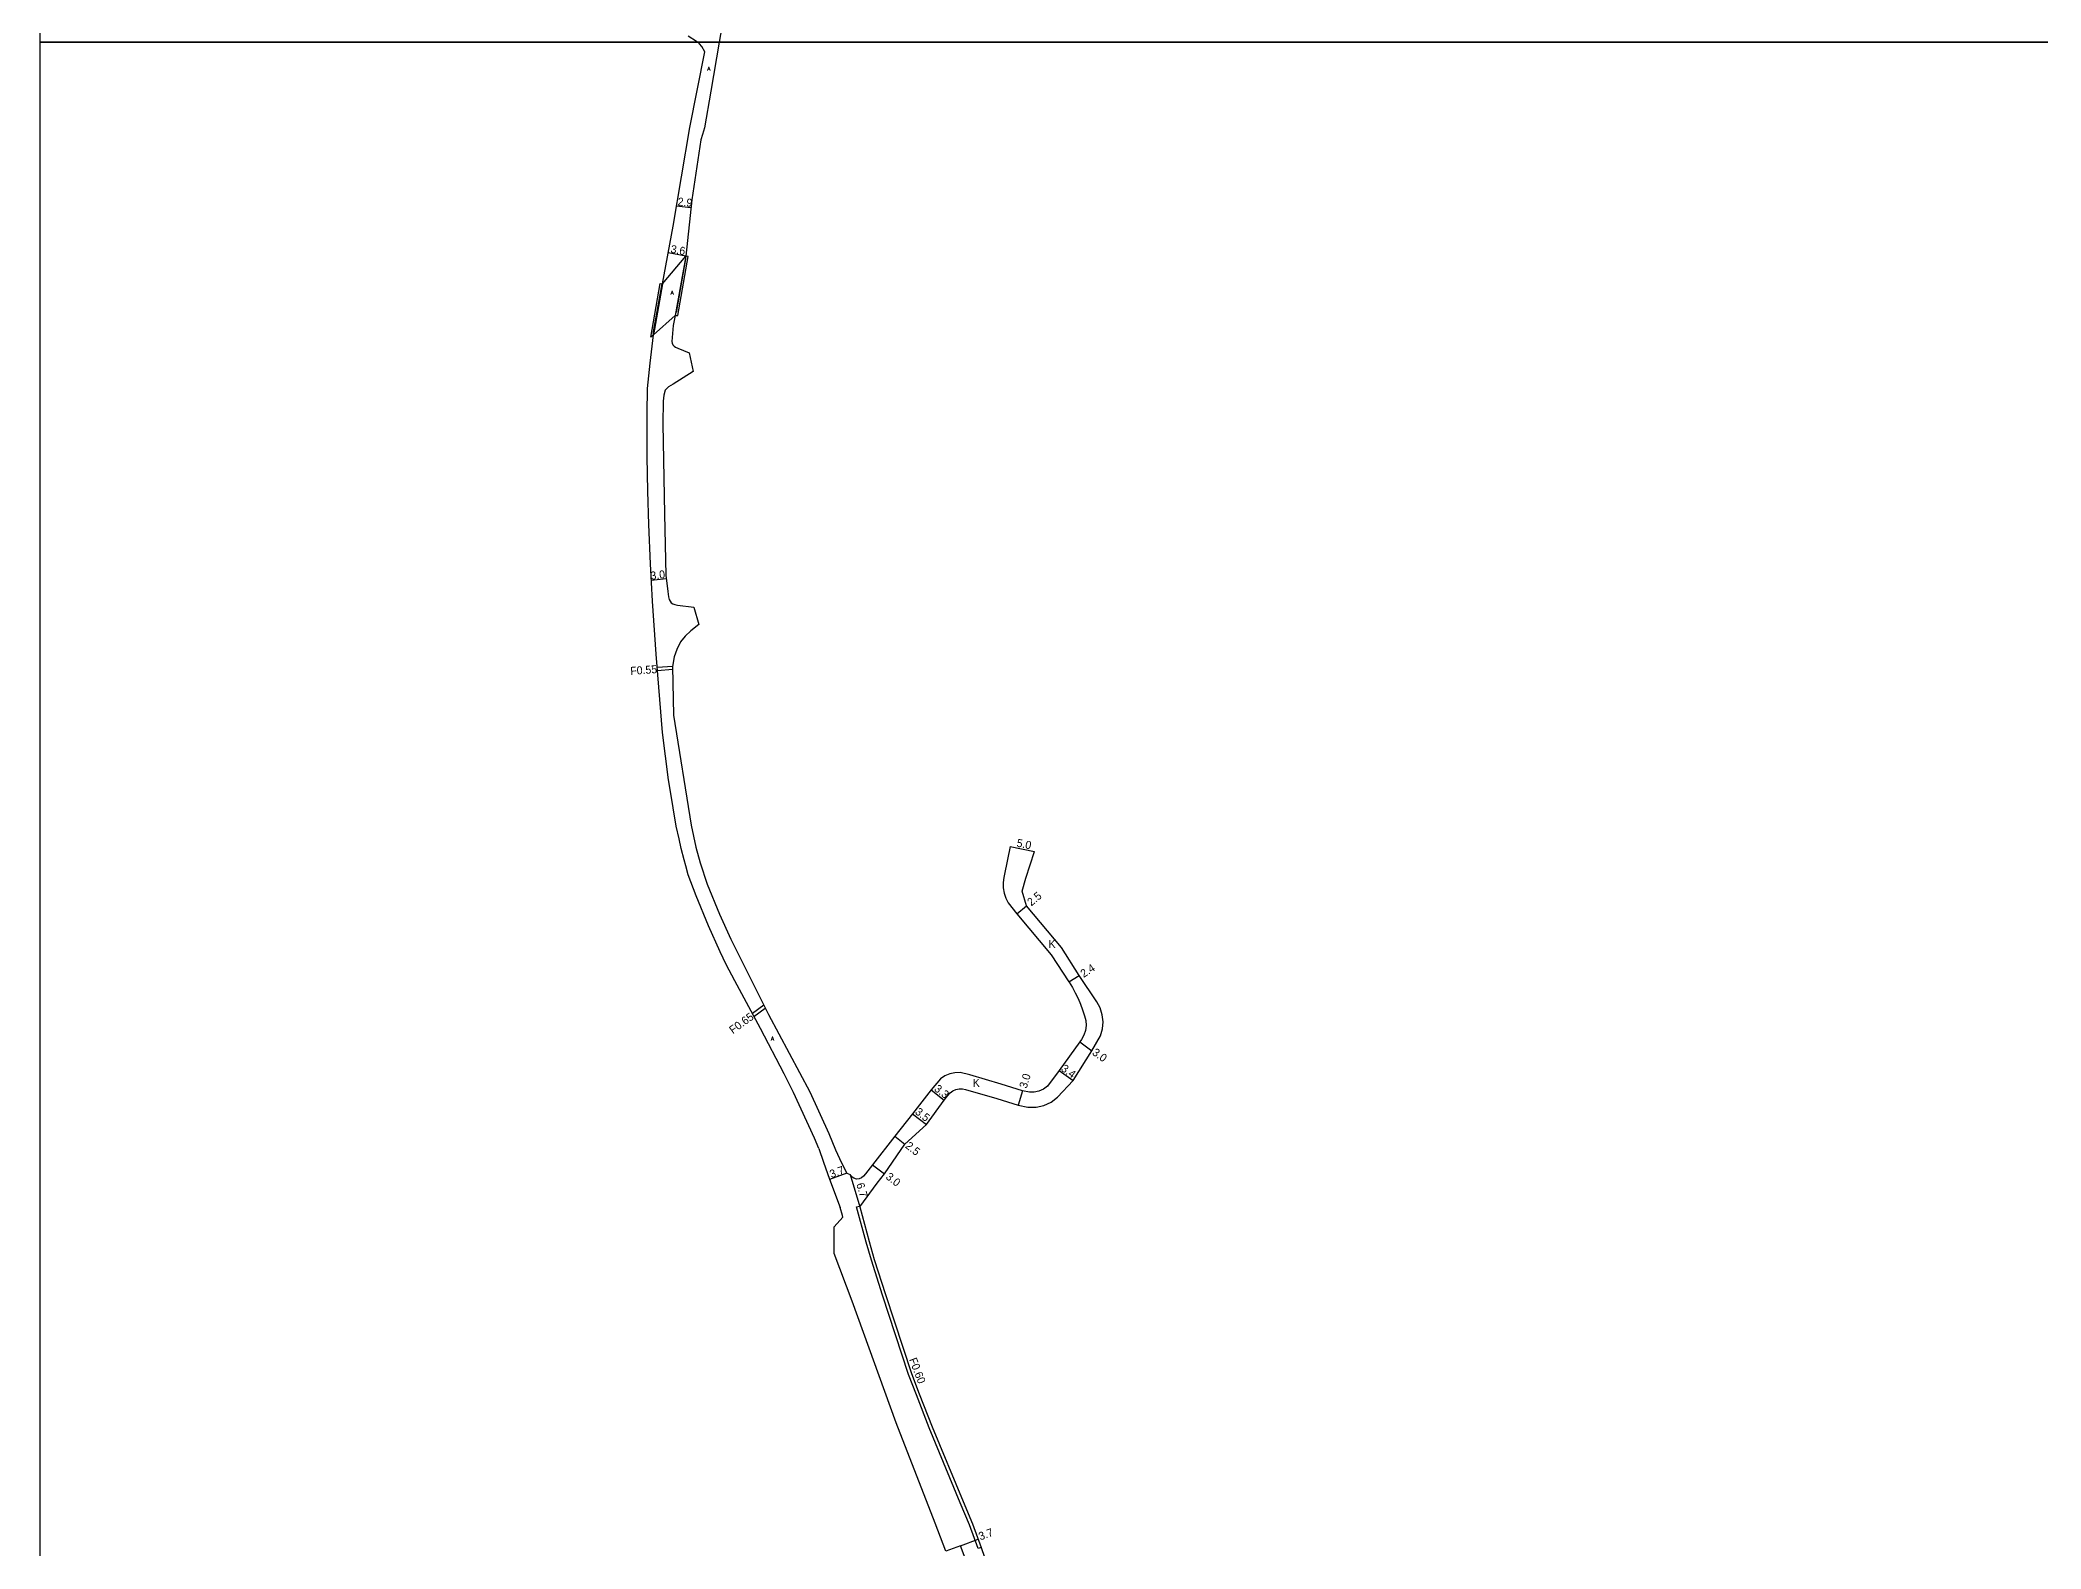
# Model space of a CAD drawing. Header units: metres. Extents: x -3200 to -2400, y -93000 to -91800.
# Drawn here: x -3200 to -2800, y -92701.3 to -92399.5 of the extents above; entities that cross this region are included whole.
import ezdxf

# ---------------------------------------------------------------- set-up
doc = ezdxf.new("R2010")
doc.units = ezdxf.units.M
doc.header["$LTSCALE"] = 2.5
for name, color, linetype in [('側溝・桝', 7, 'Continuous'), ('図郭', 7, 'Continuous'), ('幅員', 7, 'Continuous'), ('歩道・分離帯・安全施設', 7, 'Continuous'), ('舗装', 7, 'Continuous'), ('道路', 7, 'Continuous')]:
    doc.layers.add(name, color=color, linetype=linetype)
doc.styles.get("Standard").update_dxf_attribs({"font": ''})
doc.styles.add('YOKO_DECO', font='txt.shx', dxfattribs={"bigfont": 'extfont.shx'})
doc.styles.get('Standard').set_extended_font_data('@MS PGothic')

msp = doc.modelspace()

# ---------------------------------------------------------------- linework, layer by layer
at = {"layer": '側溝・桝'}
for points in [[(-3073.53, -92524.83), (-3076.61, -92525.04)], [(-3076.56, -92525.59), (-3073.54, -92525.38)], [(-3055.3, -92592.57), (-3057.59, -92594.21)], [(-3057.28, -92594.79), (-3055.01, -92593.16)], [(-3011.88, -92701.01), (-3012.44, -92701.21), (-3014.17, -92696.49), (-3016.04, -92692.04), (-3022.23, -92677.08), (-3024.81, -92670.47), (-3026.37, -92666.37), (-3031.57, -92650.56), (-3033.8, -92643.55), (-3034.83, -92639.96), (-3036.76, -92632.88), (-3036.18, -92632.72), (-3036.14, -92632.85)]]:
    msp.add_lwpolyline(points, dxfattribs=at)
at = {"layer": '図郭'}
for points in [[(-3200, -91800), (-2400, -91800), (-2400, -92400), (-3200, -92400)], [(-2400, -92400), (-2400, -93000), (-3200, -93000), (-3200, -92400)]]:
    msp.add_lwpolyline(points, close=True, dxfattribs=at)
at = {"layer": '幅員'}
for points in [[(-3072.77, -92432.73), (-3069.89, -92433.03)], [(-3070.91, -92442.74), (-3074.42, -92442.1)], [(-3077.81, -92507.58), (-3074.84, -92507.21)], [(-3006.09, -92560.82), (-3001.19, -92561.81)], [(-3004.73, -92574.27), (-3002.81, -92572.66)], [(-2994.32, -92587.89), (-2992.3, -92586.58)], [(-2992.17, -92599.91), (-2989.73, -92601.66)], [(-2996.25, -92605.6), (-2993.49, -92607.58)], [(-3021.83, -92609.5), (-3019.23, -92611.53)], [(-3003.58, -92609.65), (-3004.45, -92612.51)], [(-3025.57, -92614.27), (-3022.82, -92616.43)], [(-3029.11, -92618.77), (-3027.14, -92620.31)], [(-3038.71, -92626.14), (-3042.18, -92627.42)], [(-3038.04, -92626.42), (-3036.14, -92632.85)], [(-3033.57, -92624.45), (-3031.21, -92626.3)], [(-3016, -92700.64), (-3012.48, -92699.36)]]:
    msp.add_lwpolyline(points, dxfattribs=at)
at = {"layer": '歩道・分離帯・安全施設'}
for points in [[(-3072.74, -92454.02), (-3070.87, -92443.29)], [(-3075.71, -92448.3), (-3077.51, -92458.25)]]:
    msp.add_lwpolyline(points, dxfattribs=at)
at = {"layer": '舗装'}
for points in [[(-3075.55, -92448.31), (-3070.91, -92442.74)], [(-3077.36, -92458.49), (-3073.02, -92454.65)]]:
    msp.add_lwpolyline(points, dxfattribs=at)
at = {"layer": '道路'}
for points in [[(-3057.49, -92361.39), (-3064.22, -92400)], [(-3044.34, -92621.23), (-3045.2, -92619.15), (-3049.35, -92610), (-3051.27, -92606.25), (-3055.97, -92597.24), (-3061.08, -92587.68), (-3062.81, -92584.42), (-3064.02, -92581.9), (-3066.39, -92576.67), (-3068.85, -92570.69), (-3070.42, -92566.48), (-3070.87, -92564.71), (-3071.26, -92563.49), (-3071.83, -92561.19), (-3072.23, -92559.27), (-3072.81, -92556.72), (-3074.04, -92549.44), (-3074.36, -92547.49), (-3075.57, -92538), (-3076.83, -92522.33), (-3077.58, -92511.78), (-3077.99, -92504.31), (-3078.31, -92496.44), (-3078.51, -92489.77), (-3078.66, -92482.88), (-3078.65, -92472.82), (-3078.56, -92470.62), (-3078.53, -92469.22), (-3078.06, -92464.15), (-3077.36, -92458.49), (-3075.55, -92448.31), (-3073.45, -92436.74), (-3070.1, -92417.06), (-3067.1, -92401.91), (-3067.71, -92400.83), (-3068.15, -92400.31), (-3068.51, -92400)], [(-3064.22, -92400), (-3065.93, -92409.78), (-3067.17, -92417.12), (-3067.54, -92418.44), (-3067.87, -92419.51), (-3069.73, -92431.52), (-3070.91, -92442.74), (-3073.02, -92454.65), (-3073.4, -92456.64), (-3073.71, -92459.84), (-3073.64, -92460.16), (-3073.49, -92460.49), (-3073.22, -92460.79), (-3072.96, -92460.96), (-3072.5, -92461.17), (-3070.22, -92462.07)], [(-3068.51, -92400), (-3068.74, -92399.81), (-3070.45, -92398.76)], [(-3070.22, -92462.07), (-3069.42, -92465.85)], [(-3069.42, -92465.85), (-3073.46, -92468.34), (-3074.36, -92468.9), (-3075.03, -92469.59), (-3075.31, -92470.58), (-3075.42, -92471.76), (-3075.51, -92476.27), (-3075.18, -92494.37), (-3074.91, -92506.59), (-3074.51, -92509.82), (-3074.34, -92510.9), (-3074.23, -92511.41), (-3074.05, -92511.77), (-3073.83, -92512.07), (-3073.52, -92512.31), (-3073.1, -92512.45), (-3072.55, -92512.53), (-3069.27, -92512.98)], [(-3069.27, -92512.98), (-3068.3, -92516.41)], [(-3068.3, -92516.41), (-3069.9, -92517.67), (-3071.02, -92518.75), (-3071.97, -92519.91), (-3072.71, -92521.39), (-3073.21, -92522.92), (-3073.54, -92524.84), (-3073.53, -92528.11), (-3073.34, -92534.55), (-3069.81, -92556.56), (-3068.88, -92560.95), (-3068.06, -92564.11), (-3066.66, -92568.37), (-3064.2, -92574.38), (-3061.93, -92579.38), (-3054.38, -92594.42), (-3046.13, -92609.9), (-3042.33, -92618.23), (-3040.95, -92621.46)], [(-3006.09, -92560.82), (-3007.21, -92566.33), (-3007.34, -92566.99), (-3007.47, -92568.04), (-3007.44, -92569.11), (-3007.26, -92570.15), (-3006.92, -92571.16), (-3006.44, -92572.11), (-3004.73, -92574.27), (-2997.84, -92582.47), (-2994.32, -92587.89), (-2994.28, -92587.95), (-2993.63, -92588.99), (-2993.04, -92590.07), (-2992.5, -92591.18), (-2992.02, -92592.32), (-2991.6, -92593.47), (-2991.23, -92594.65), (-2990.96, -92595.61), (-2990.88, -92596.61), (-2991, -92597.61), (-2991.32, -92598.55), (-2991.82, -92599.42), (-2992.17, -92599.91), (-2996.25, -92605.6), (-2998.62, -92608.73), (-2999.41, -92609.31), (-3000.3, -92609.72), (-3001.25, -92609.94), (-3002.23, -92609.95), (-3003.58, -92609.65), (-3007.89, -92608.33), (-3014.11, -92606.5), (-3016.07, -92606.04), (-3017.11, -92606.05), (-3018.14, -92606.27), (-3019.1, -92606.68), (-3019.96, -92607.28), (-3021.83, -92609.5), (-3025.57, -92614.27), (-3029.11, -92618.77), (-3033.57, -92624.45), (-3035.01, -92626.29), (-3035.35, -92626.72), (-3035.75, -92627.08), (-3036.24, -92627.29), (-3036.78, -92627.32), (-3037.29, -92627.17), (-3037.73, -92626.86), (-3038.04, -92626.42)], [(-3036.14, -92632.85), (-3032.65, -92628.14), (-3031.21, -92626.3), (-3027.14, -92620.31), (-3022.82, -92616.43), (-3019.23, -92611.53), (-3018.54, -92610.59), (-3018.09, -92610.09), (-3017.55, -92609.7), (-3016.94, -92609.42), (-3016.29, -92609.27), (-3015.62, -92609.26), (-3014.96, -92609.38), (-3008.75, -92611.2), (-3004.45, -92612.51), (-3002.5, -92612.96), (-3000.89, -92612.93), (-2999.33, -92612.58), (-2997.87, -92611.91), (-2996.59, -92610.96), (-2993.49, -92607.58), (-2989.73, -92601.66), (-2988, -92598.68), (-2987.61, -92597.3), (-2987.5, -92595.88), (-2987.65, -92594.47), (-2988.08, -92593.11), (-2988.76, -92591.85), (-2992.3, -92586.58), (-2995.83, -92580.98), (-3002.81, -92572.66), (-3003.65, -92569.77), (-3002.94, -92567.18), (-3001.19, -92561.81)], [(-3006.09, -92560.82), (-3001.19, -92561.81)], [(-3044.34, -92621.23), (-3043.35, -92623.94), (-3042.21, -92627.32), (-3040.08, -92633)], [(-3040.95, -92621.46), (-3039.77, -92624.06), (-3038.71, -92626.14), (-3038.04, -92626.42)], [(-3010.03, -92716.36), (-3016, -92700.64), (-3018.93, -92701.7), (-3021.04, -92696.15), (-3028.82, -92676.04), (-3037.62, -92651.72), (-3041.27, -92642.23), (-3041.28, -92636.87), (-3039.54, -92634.95), (-3039.57, -92634.58), (-3040.08, -92633)], [(-3036.14, -92632.85), (-3034.25, -92639.8), (-3033.22, -92643.38), (-3031, -92650.38), (-3025.8, -92666.17), (-3024.25, -92670.25), (-3021.67, -92676.85), (-3015.48, -92691.81), (-3013.61, -92696.27), (-3011.88, -92701.01), (-3010.53, -92704.84)]]:
    msp.add_lwpolyline(points, dxfattribs=at)
for points in [[(-3070.91, -92442.74), (-3073.02, -92454.65), (-3077.36, -92458.49), (-3075.55, -92448.31)], [(-3072.52, -92454.66), (-3070.41, -92442.83), (-3070.91, -92442.74), (-3073.02, -92454.65)], [(-3077.89, -92458.94), (-3076.03, -92448.22), (-3075.55, -92448.31), (-3077.36, -92458.49)]]:
    msp.add_lwpolyline(points, close=True, dxfattribs=at)

# ---------------------------------------------------------------- texts
at = {"layer": '側溝・桝'}
for s, rotation, p in [('F0.55', 4, (-3081.94, -92526.51)), ('F0.65', 36, (-3061.5, -92598.36)), ('F0.60', 291, (-3026.31, -92663.4))]:
    msp.add_text(s, height=1.6, rotation=rotation, dxfattribs=at).set_placement(p)
at = {"layer": '幅員'}
for s, rotation, p in [('2.9', 354, (-3072.59, -92432.61)), ('3.6', 350, (-3074.02, -92442.07)), ('3.0', 7, (-3077.86, -92507.48)), ('5.0', 348.5752, (-3004.87, -92560.82)), ('2.5', 39.9996, (-3001.83, -92572.82)), ('2.4', 33.0459, (-2991.37, -92587.1)), ('3.0', 324.3492, (-2989.81, -92602.32)), ('3.0', 73.0048, (-3002.77, -92609.31)), ('3.4', 324.3492, (-2996.03, -92605.55)), ('3.3', 321.8639, (-3021.38, -92609.53)), ('3.5', 321.8639, (-3025.21, -92614.15)), ('2.5', 321.8639, (-3027.15, -92620.95)), ('3.7', 20, (-3041.8, -92627.15)), ('3.0', 321.8639, (-3031.07, -92627.13)), ('6.7', 286.4247, (-3036.85, -92628.34)), ('3.7', 20, (-3012.02, -92699.59))]:
    msp.add_text(s, height=1.6, rotation=rotation, dxfattribs=at).set_placement(p)
at = {"layer": '舗装', "style": 'YOKO_DECO'}
for p in [(-3066.61, -92405.65, 361.5), (-3073.94, -92450.44, 358.25), (-3053.84, -92599.59, 339.49)]:
    msp.add_text('A', height=0.75, dxfattribs=at).set_placement(p)
at = {"layer": '舗装'}
for p in [(-2998.38, -92581.09), (-3013.54, -92608.88)]:
    msp.add_text('K', height=1.6, dxfattribs=at).set_placement(p)

doc.saveas('drawing.dxf')
